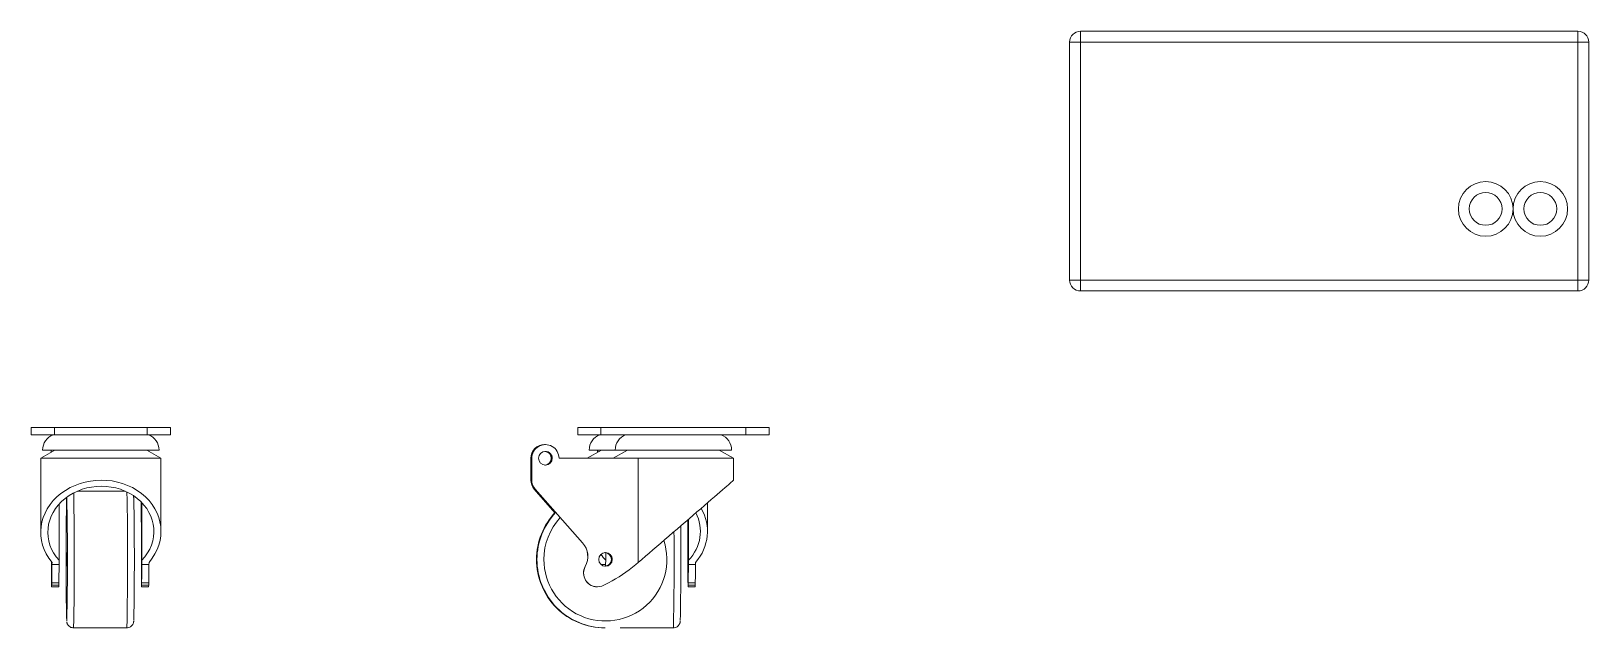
# Model space of a CAD drawing. Header units: millimetres. Extents: x 0 to 1189, y 0 to 841.
# Drawn here: x 200.9 to 314.9, y 488.6 to 532.2 of the extents above; entities that cross this region are included whole.
import ezdxf

# ---------------------------------------------------------------- set-up
doc = ezdxf.new("R2010")
doc.units = ezdxf.units.MM
doc.layers.get('0').update_dxf_attribs({"lineweight": 18})

msp = doc.modelspace()

# ---------------------------------------------------------------- linework, layer by layer
at = {"color": 7, "linetype": 'Continuous', "lineweight": 15}
for p, q in [((276.8824, 514.0061), (276.8824, 531.4061)), ((277.6824, 531.4061), (276.8824, 531.4061)), ((277.6824, 531.4061), (277.6824, 532.2061)), ((277.6824, 532.2061), (314.0824, 532.2061)), ((277.6824, 531.4061), (277.6824, 514.0061)), ((314.0824, 531.4061), (277.6824, 531.4061)), ((314.0824, 532.2061), (314.0824, 531.4061)), ((314.8824, 531.4061), (314.0824, 531.4061)), ((314.0824, 514.0061), (314.0824, 531.4061)), ((314.8824, 531.4061), (314.8824, 514.0061)), ((277.6824, 514.0061), (276.8824, 514.0061)), ((277.6824, 514.0061), (277.6824, 513.2061)), ((277.6824, 514.0061), (314.0824, 514.0061)), ((314.0824, 513.2061), (277.6824, 513.2061)), ((314.0824, 513.2061), (314.0824, 514.0061)), ((314.8824, 514.0061), (314.0824, 514.0061)), ((200.8824, 502.6861), (200.8824, 503.2061)), ((202.5824, 503.2061), (200.8824, 503.2061)), ((202.5824, 502.6861), (202.5824, 503.2061)), ((209.3824, 503.2061), (202.5824, 503.2061)), ((209.3824, 502.6861), (209.3824, 503.2061)), ((211.0824, 503.2061), (209.3824, 503.2061)), ((211.0824, 502.6861), (211.0824, 503.2061)), ((240.8824, 502.6861), (240.8824, 503.2061)), ((242.5824, 503.2061), (240.8824, 503.2061)), ((242.5824, 502.6861), (242.5824, 503.2061)), ((253.1824, 503.2061), (242.5824, 503.2061)), ((253.1824, 502.6861), (253.1824, 503.2061)), ((254.8824, 503.2061), (253.1824, 503.2061)), ((254.8824, 502.6861), (254.8824, 503.2061)), ((202.5824, 502.6861), (200.8824, 502.6861)), ((209.3824, 502.6861), (202.5824, 502.6861)), ((211.0824, 502.6861), (209.3824, 502.6861)), ((238.4544, 501.9661), (238.4495, 501.9661)), ((238.5162, 501.9661), (238.5113, 501.9661)), ((242.5824, 502.6861), (240.8824, 502.6861)), ((253.1824, 502.6861), (242.5824, 502.6861)), ((254.8824, 502.6861), (253.1824, 502.6861)), ((202.6217, 501.5661), (201.5824, 500.9661)), ((201.5824, 500.9661), (201.5824, 495.552)), ((210.3824, 500.9661), (201.5824, 500.9661)), ((210.2424, 501.5661), (201.7224, 501.5661)), ((210.3824, 500.9661), (209.3432, 501.5661)), ((210.3824, 495.6229), (210.3824, 500.9661)), ((237.4496, 499.3676), (237.4496, 500.9661)), ((237.4544, 500.9661), (237.4496, 500.9661)), ((237.4544, 499.3676), (237.4544, 500.9661)), ((237.5162, 500.9661), (237.5113, 500.9661)), ((237.5113, 499.3676), (237.5113, 500.9661)), ((237.5162, 499.3676), (237.5162, 500.9661)), ((245.3163, 500.9661), (239.5161, 500.9661)), ((242.6217, 501.5661), (241.5824, 500.9661)), ((243.6224, 501.5661), (241.7224, 501.5661)), ((244.5217, 501.5661), (243.4824, 500.9661)), ((247.8824, 501.5661), (243.6224, 501.5661)), ((252.2824, 500.9661), (245.3163, 500.9661)), ((245.3163, 493.355), (245.3163, 500.9661)), ((252.1424, 501.5661), (247.8824, 501.5661)), ((252.2824, 500.9661), (251.2432, 501.5661)), ((252.2824, 499.3659), (252.2824, 500.9661)), ((237.4496, 499.3676), (237.4544, 499.3676)), ((237.5113, 499.3676), (237.5162, 499.3676)), ((207.7539, 498.5661), (204.276, 498.5661)), ((237.7055, 498.705), (237.7006, 498.705)), ((239.2194, 496.9885), (237.7006, 498.705)), ((239.2219, 496.9912), (237.7055, 498.705)), ((237.7673, 498.705), (237.7624, 498.705)), ((237.7624, 498.705), (241.2383, 494.7765)), ((237.7673, 498.705), (241.2432, 494.7765)), ((202.9298, 493.5061), (202.9298, 497.6195)), ((208.9497, 494.7765), (208.9247, 497.7832)), ((208.9895, 493.5061), (208.9895, 497.7172)), ((250.3824, 495.6229), (250.3824, 497.7051)), ((248.9497, 494.7765), (248.9357, 496.4575)), ((248.9895, 493.5061), (248.9895, 496.5039)), ((241.2432, 494.7765), (241.2383, 494.7765)), ((242.9298, 493.5061), (242.9298, 494.0596)), ((202.4064, 493.1923), (202.4082, 493.355)), ((202.4064, 493.1923), (202.9264, 493.1923)), ((202.9264, 493.1923), (202.9298, 493.5061)), ((208.9895, 493.5061), (208.9861, 493.1923)), ((208.9861, 493.1923), (209.5061, 493.1923)), ((209.5079, 493.355), (209.5061, 493.1923)), ((241.4384, 493.0454), (241.4335, 493.0454)), ((242.925, 493.0719), (242.9264, 493.1923)), ((242.9264, 493.1923), (242.9298, 493.5061)), ((245.1269, 493.1923), (245.3163, 493.355)), ((248.9895, 493.5061), (248.9861, 493.1923)), ((248.9861, 493.1923), (249.5061, 493.1923)), ((249.5079, 493.355), (249.5061, 493.1923)), ((202.38, 491.5661), (202.9, 491.5661)), ((202.3844, 491.6845), (202.3876, 491.8559)), ((202.3844, 491.6845), (202.9044, 491.6845)), ((202.3876, 491.8559), (202.9076, 491.8559)), ((202.9044, 491.6845), (202.9076, 491.8559)), ((208.9597, 491.5661), (209.4797, 491.5661)), ((208.9673, 491.8559), (208.9642, 491.6845)), ((208.9642, 491.6845), (209.4841, 491.6845)), ((208.9673, 491.8559), (209.4873, 491.8559)), ((209.4873, 491.8559), (209.4841, 491.6845)), ((242.3111, 491.5661), (242.316, 491.5661)), ((242.788, 491.6845), (243.1266, 491.8559)), ((248.9597, 491.5661), (249.4797, 491.5661)), ((248.9673, 491.8559), (248.9642, 491.6845)), ((248.9642, 491.6845), (249.4841, 491.6845)), ((248.9673, 491.8559), (249.4873, 491.8559)), ((249.4873, 491.8559), (249.4841, 491.6845)), ((203.9856, 488.5661), (207.8854, 488.5661)), ((242.8643, 488.5661), (242.901, 488.5661)), ((243.9856, 488.5661), (247.8854, 488.5661))]:
    msp.add_line(p, q, dxfattribs=at)
at = {"color": 8, "linetype": 'Continuous', "lineweight": 15}
msp.add_line((242.5839, 493.1923), (242.9264, 493.1923), dxfattribs=at)
at = {"color": 7, "linetype": 'Continuous', "lineweight": 15}
for points in [[(202.3359, 501.4011), (202.3364, 501.5068), (202.3368, 501.5661)], [(202.3421, 501.4047), (202.3426, 501.4281), (202.3443, 501.4661), (202.3461, 501.4281), (202.3466, 501.4073)], [(202.3519, 501.5661), (202.3522, 501.5068), (202.3528, 501.4109)], [(209.4515, 501.5661), (209.4519, 501.5068), (209.4519, 501.5033)], [(242.3359, 501.4011), (242.3364, 501.5068), (242.3368, 501.5661)], [(242.3421, 501.4047), (242.3426, 501.4281), (242.3443, 501.4661), (242.3461, 501.4281), (242.3466, 501.4073)], [(242.3519, 501.5661), (242.3522, 501.5068), (242.3527, 501.4109)], [(203.4809, 493.5661), (203.4813, 493.7575), (203.4823, 493.9197), (203.4838, 494.0281), (203.4856, 494.0661), (203.4874, 494.0281), (203.4889, 493.9197), (203.4899, 493.7575), (203.4903, 493.5661), (203.4899, 493.3748), (203.4889, 493.2126), (203.4874, 493.1042), (203.4856, 493.0661), (203.4838, 493.1042), (203.4823, 493.2126), (203.4813, 493.3748), (203.4809, 493.5661)], [(208.9607, 493.5661), (208.961, 493.3748), (208.962, 493.2126), (208.9636, 493.1042), (208.9654, 493.0661), (208.9672, 493.1042), (208.9687, 493.2126), (208.9697, 493.3748), (208.9701, 493.5661), (208.9697, 493.7575), (208.9687, 493.9197), (208.9672, 494.0281), (208.9654, 494.0661), (208.9636, 494.0281), (208.962, 493.9197), (208.961, 493.7575), (208.9607, 493.5661)], [(248.9607, 493.5661), (248.961, 493.3748), (248.962, 493.2126), (248.9636, 493.1042), (248.9654, 493.0661), (248.9672, 493.1042), (248.9687, 493.2126), (248.9697, 493.3748), (248.9701, 493.5661), (248.9697, 493.7575), (248.9687, 493.9197), (248.9672, 494.0281), (248.9654, 494.0661), (248.9636, 494.0281), (248.962, 493.9197), (248.961, 493.7575), (248.9607, 493.5661)], [(202.3718, 493.0454), (202.3708, 492.7796), (202.3707, 492.4966), (202.3712, 492.2193), (202.3725, 491.9698), (202.3744, 491.7683), (202.3767, 491.6311), (202.3793, 491.5691), (202.3819, 491.5874), (202.3844, 491.6845)], [(202.3731, 493.3973), (202.3727, 493.2567), (202.3718, 493.0454)], [(202.39, 493.3768), (202.39, 493.3748), (202.389, 493.2126), (202.3874, 493.1042), (202.3856, 493.0661), (202.3838, 493.1042), (202.3823, 493.2126), (202.3813, 493.3748), (202.3813, 493.3873)], [(208.9642, 491.6845), (208.9616, 491.5874), (208.959, 491.5691), (208.9564, 491.6311), (208.9541, 491.7683), (208.9522, 491.9698), (208.9509, 492.2193), (208.9504, 492.4966), (208.9506, 492.7796), (208.9515, 493.0454)], [(248.9642, 491.6845), (248.9617, 491.5874), (248.959, 491.5691), (248.9564, 491.6311), (248.9541, 491.7683), (248.9522, 491.9698), (248.9509, 492.2193), (248.9504, 492.4966), (248.9506, 492.7796), (248.9515, 493.0454)], [(202.9, 491.5661), (202.9019, 491.5874), (202.9044, 491.6845)], [(209.4841, 491.6845), (209.4816, 491.5874), (209.4797, 491.5661)], [(249.4841, 491.6845), (249.4816, 491.5874), (249.4797, 491.5661)]]:
    msp.add_lwpolyline(points, dxfattribs=at)
at = {"color": 8, "linetype": 'Continuous', "lineweight": 15}
for points in [[(203.4876, 498.061), (203.4829, 498.0572), (203.4803, 498.0308)], [(203.4825, 489.0779), (203.4829, 489.075), (203.4876, 489.0709)]]:
    msp.add_lwpolyline(points, dxfattribs=at)
at = {"color": 7, "linetype": 'Continuous', "lineweight": 15}
for centre, radius in [((307.3317, 519.2061), 1.2), ((311.3317, 519.2061), 1.2), ((238.5161, 500.9661), 0.5), ((242.916, 493.5661), 0.5)]:
    msp.add_circle(centre, radius, dxfattribs=at)
for centre, radius, start, end in [((277.6824, 531.4061), 0.8, 90, 180), ((314.0824, 531.4061), 0.8, 0, 90), ((307.3317, 519.2061), 2, 90, 0), ((307.3317, 519.2061), 2, 0, 90), ((311.3317, 519.2061), 2, 180, 90), ((311.3317, 519.2061), 2, 90, 180), ((277.6824, 514.0061), 0.8, 180, 270), ((314.0824, 514.0061), 0.8, 270, 0), ((202.9224, 501.5661), 1.2, 111.03947, 180), ((209.0424, 501.5661), 1.2, 0, 68.96053), ((238.4495, 500.9661), 1, 90.001941, 180.000791), ((238.4544, 500.9661), 1, 88.371588, 180.001132), ((238.5113, 500.9661), 1, 90.001637, 180.001096), ((238.5162, 500.9661), 1, 359.997841, 180.002159), ((242.9224, 501.5661), 1.2, 111.03947, 180), ((244.8224, 501.5661), 1.2, 111.03947, 180), ((250.9424, 501.5661), 1.2, 0, 68.96053), ((238.4495, 500.9661), 0.5, 359.99931, 86.176544), ((238.4495, 500.9661), 0.5, 273.823456, 0.000007), ((238.4544, 500.9661), 0.5, 273.543186, 86.456814), ((238.5113, 500.9661), 0.5, 359.997815, 89.999452), ((238.5113, 500.9661), 0.5, 270.001907, 0.000826), ((238.4496, 499.3677), 1.0001, 180.00068, 221.501846), ((238.4545, 499.3676), 1, 179.999969, 221.502557), ((238.5113, 499.3676), 1, 179.999669, 221.501956), ((238.5162, 499.3676), 1, 179.999669, 221.501956), ((354.405, 494.5487), 150.9648, 178.678307, 180.372923), ((10.4731, 493.567), 193.0668, 358.665597, 1.333795), ((-16.4653, 493.5538), 224.9001, 358.865884, 1.142524), ((242.8647, 493.5661), 5.0001, 136.274678, 180.000062), ((242.9012, 493.5661), 5.0001, 136.589654, 180.000432), ((11.1727, 493.5912), 237.2605, 358.91595, 0.585242), ((67.2627, 493.7607), 141.6906, 359.710761, 0.410765), ((240.103, 493.7719), 1.5159, 331.362126, 41.50236), ((240.1079, 493.7719), 1.5159, 331.362676, 41.501811), ((107.6091, 493.7615), 141.3442, 359.709706, 0.411425), ((242.8493, 493.5661), 0.5, 359.997822, 86.7673), ((242.8596, 493.5661), 0.5, 272.638775, 87.361225), ((242.9056, 493.5661), 0.5, 270.001533, 89.998467), ((242.9111, 493.5661), 0.5, 359.997815, 89.999452), ((21.8675, 495.0603), 180.5486, 358.983046, 359.407205), ((22.3875, 495.0603), 180.5486, 358.983046, 359.407205), ((343.3428, 492.5432), 139.9032, 179.581086, 181.419326), ((28.4472, 495.0603), 180.5486, 358.983046, 359.407205), ((28.9672, 495.0603), 180.5486, 358.983046, 359.407205), ((242.8644, 493.566), 4.9999, 179.998639, 269.998902), ((242.901, 493.566), 4.9999, 179.998639, 269.998902), ((242.3111, 492.5661), 1, 151.361156, 269.998319), ((242.316, 492.5661), 1, 151.36032, 298.161401), ((242.8493, 493.5661), 0.5, 273.2327, 0.001495), ((242.9111, 493.5661), 0.5, 270.001907, 0.000826), ((238.6121, 500.7779), 9.9992, 296.83888, 310.657088), ((68.2257, 495.0642), 180.7701, 358.98305, 359.406689), ((69.2596, 495.0562), 180.2561, 358.982702, 359.407549)]:
    msp.add_arc(centre, radius, start, end, dxfattribs=at)
at = {"color": 8, "linetype": 'Continuous', "lineweight": 15}
for centre, radius, start, end in [((-33.9769, 493.7587), 238.0191, 358.749952, 1.125456), ((-19.1571, 493.7045), 227.1007, 358.703518, 1.210699), ((242.9059, 493.5661), 4.5001, 137.201553, 180.000232), ((242.9057, 493.566), 4.4998, 179.998623, 17.970797), ((38.2329, 493.3594), 209.7073, 358.690272, 0.609827)]:
    msp.add_arc(centre, radius, start, end, dxfattribs=at)
at = {"color": 7, "linetype": 'Continuous', "lineweight": 15}
for centre, major_axis, ratio, start_param, end_param in [((205.9824, 495.5874), (4.3985, 0.135), 0.85853757, 5.61541197, 10.02110423), ((247.8824, 495.5874), (4.4, 3.7786), 0.0046397, 4.08574178, 6.27920084), ((205.9824, 495.5874), (3.8787, 0.119), 0.85853757, 5.57281533, 10.06370088), ((245.9824, 495.5874), (4.3985, 0.135), 0.85853757, 5.61541197, 6.71950845), ((245.9824, 495.5874), (3.8787, 0.119), 0.85853757, 5.57281533, 6.67471737), ((245.9824, 495.5874), (3.8787, 0.119), 0.85853757, 3.61954879, 3.78051557)]:
    msp.add_ellipse(centre, major_axis=major_axis, ratio=ratio, start_param=start_param, end_param=end_param, dxfattribs=at)
for points, knots in [([(208.388, 498.0812), (208.3876, 498.087), (208.3865, 498.1039), (208.3815, 498.1343), (208.3761, 498.176), (208.366, 498.2047), (208.3645, 498.209)], [0, 0, 0, 0, 0.031921727, 0.091653045, 0.124530531, 0.130400865, 0.130400865, 0.130400865, 0.130400865]), ([(207.8841, 488.5727), (207.9038, 488.5708), (207.9784, 488.5638), (208.0956, 488.6059), (208.2124, 488.6804), (208.2912, 488.7673), (208.3397, 488.8507), (208.3647, 488.9181), (208.3763, 488.9643), (208.383, 489.0016), (208.3869, 489.0338), (208.3884, 489.0537), (208.3893, 489.0652)], [0, 0, 0, 0, 0.041539929, 0.157124936, 0.251970533, 0.333592611, 0.403965156, 0.461361246, 0.507824396, 0.56203259, 0.656166124, 0.786467081, 0.786467081, 0.786467081, 0.786467081]), ([(247.8841, 488.5727), (247.9038, 488.5708), (247.9784, 488.5638), (248.0956, 488.6059), (248.2124, 488.6804), (248.2912, 488.7673), (248.3397, 488.8507), (248.3647, 488.9181), (248.3763, 488.9643), (248.383, 489.0016), (248.3869, 489.0338), (248.3884, 489.0537), (248.3893, 489.0652)], [0, 0, 0, 0, 0.041539894, 0.157124805, 0.251970322, 0.33358954, 0.403962067, 0.46135811, 0.50782112, 0.56202961, 0.656163038, 0.786463894, 0.786463894, 0.786463894, 0.786463894]), ([(203.4888, 489.0022), (203.4902, 488.9912), (203.4924, 488.9728), (203.5091, 488.9074), (203.545, 488.8208), (203.6152, 488.7208), (203.727, 488.6303), (203.8567, 488.5721), (203.9479, 488.5725), (203.9852, 488.5726)], [0, 0, 0, 0, 0.103090716, 0.172426524, 0.256240686, 0.366310697, 0.487814076, 0.625352139, 0.720460698, 0.720460698, 0.720460698, 0.720460698])]:
    msp.add_open_spline(points, degree=3, knots=knots, dxfattribs=at)

doc.saveas('drawing.dxf')
